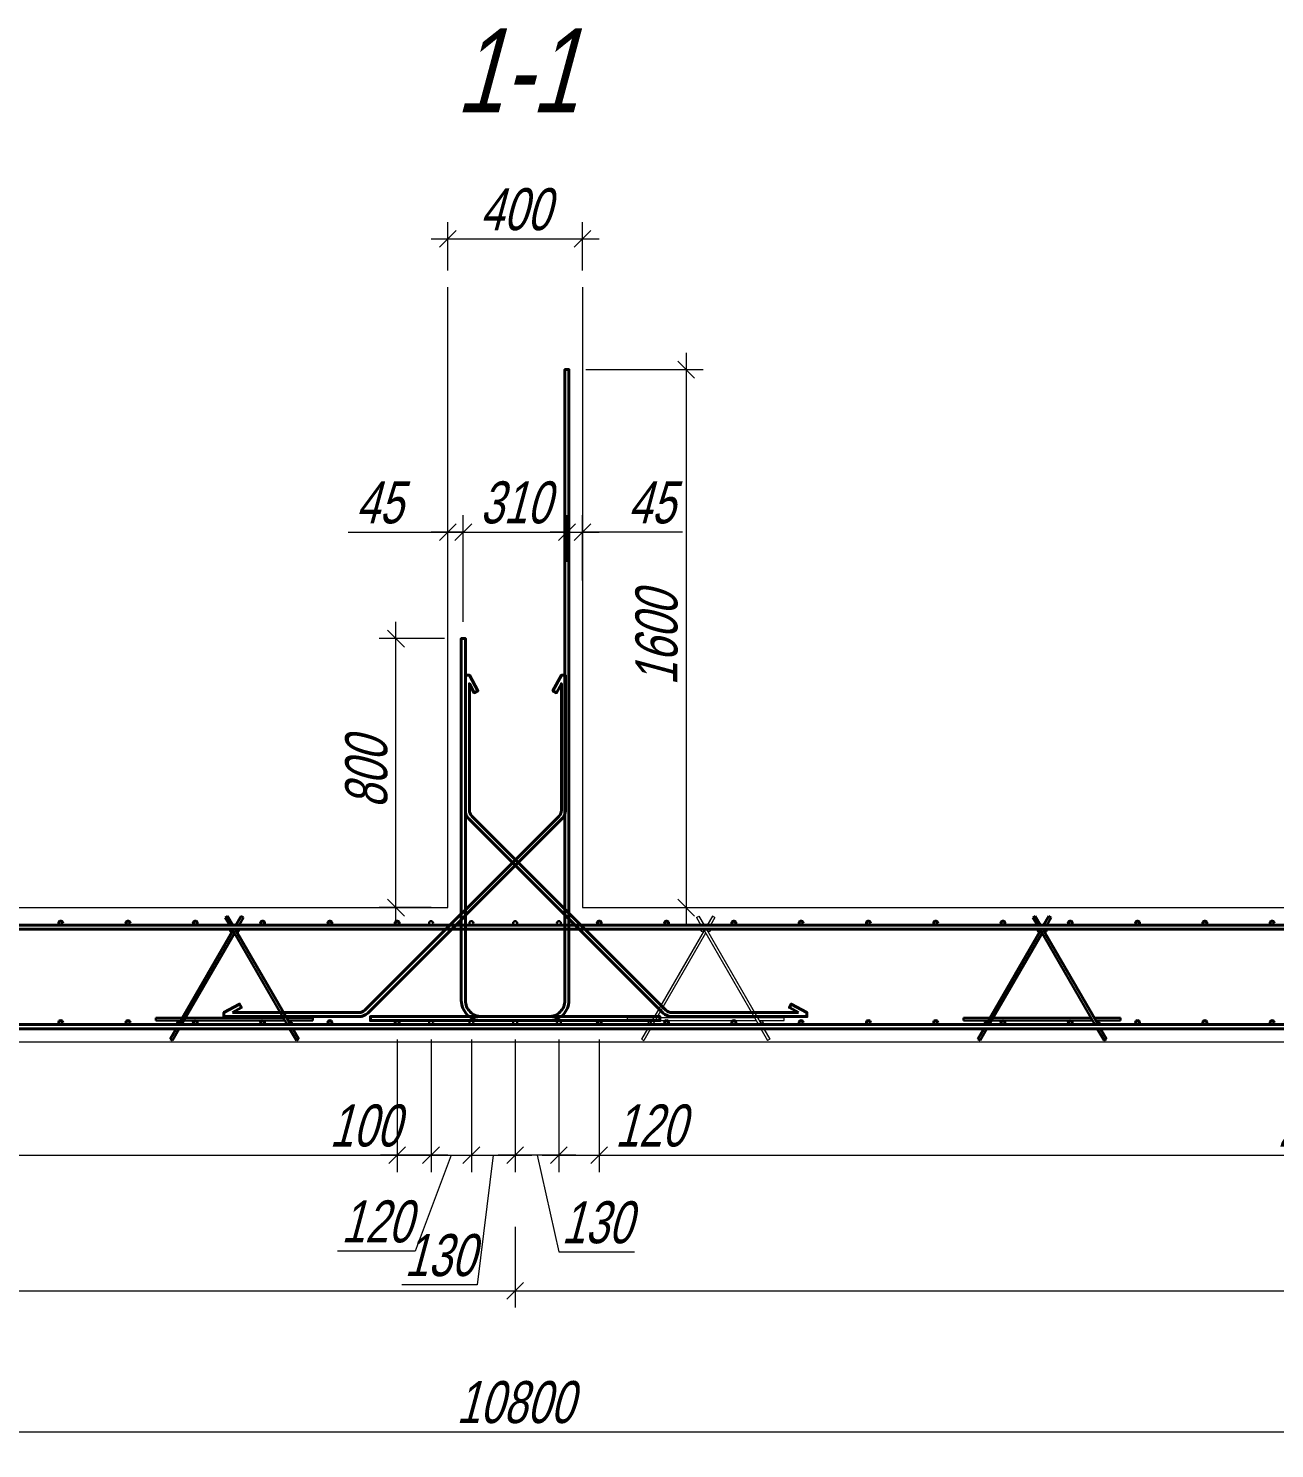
# Model space of a CAD drawing. Header units: millimetres. Extents: x 5929542 to 6152618, y 10240044 to 10382466.
# Drawn here: x 6063824 to 6067528, y 10258289 to 10262513 of the extents above; entities that cross this region are included whole.
import ezdxf

# ---------------------------------------------------------------- set-up
doc = ezdxf.new("R2010")
doc.units = ezdxf.units.MM
doc.header["$PDMODE"] = 35
doc.layers.get('Defpoints').update_dxf_attribs({"color": 253})
doc.layers.add('Standard', color=7, linetype='Continuous')
for name, color, linetype, lineweight in [('арматура', 7, 'Continuous', 40), ('Основная', 7, 'Continuous', 30), ('Построения', 7, 'Continuous', 13), ('Размеры', 172, 'Continuous', 13), ('Текст', 134, 'Continuous', 13)]:
    doc.layers.add(name, color=color, linetype=linetype, lineweight=lineweight)
doc.styles.add('GOST 2.304', font='mipgost.ttf', dxfattribs={"width": 0.75, "oblique": 15})
doc.dimstyles.new('SPDS', dxfattribs={"dimtxt": 2.5, "dimasz": 1, "dimexe": 1, "dimexo": 1, "dimgap": 0.5, "dimtad": 1, "dimdec": 0, "dimrnd": 0.001, "dimtxsty": 'GOST 2.304', "dimblk": 'OBLIQUE', "dimcen": 2.5, "dimdle": 1, "dimclrd": 256, "dimclre": 256, "dimclrt": 256, "dimadec": 0, "dimazin": 2, "dimtfac": 0.75, "dimtdec": 0, "dimtmove": 1, "dimatfit": 3, "dimfxl": 1, "dimtolj": 1, "dimlwd": -1, "dimlwe": -1, "dimarcsym": 0})

# ---------------------------------------------------------------- blocks, each defined once
blk = doc.blocks.new('*U388')
at = {"layer": 'арматура', "ltscale": 100}
for centre in [(0, 150.5), (0, -145.5)]:
    blk.add_circle(centre, 6, dxfattribs=at)
blk = doc.blocks.new('*U389')
at = {"layer": 'Основная', "color": 0, "linetype": 'ByBlock', "lineweight": -2, "transparency": 16777216}
for p in [(0, 0), (200, 0), (400, 0), (600, 0), (800, 0), (1000, 0), (1200, 0), (1400, 0), (1600, 0), (1800, 0), (2000, 0), (2200, 0), (2400, 0), (2600, 0), (2800, 0), (3000, 0), (3200, 0), (3400, 0), (3600, 0), (3800, 0), (4000, 0), (4200, 0), (4400, 0), (4600, 0), (4800, 0)]:
    blk.add_blockref('*U388', p, dxfattribs=at)
blk = doc.blocks.new('*U390')
at = {"layer": 'арматура', "ltscale": 100}
for centre in [(0, 150.5), (0, -145.5)]:
    blk.add_circle(centre, 6, dxfattribs=at)
blk = doc.blocks.new('*U391')
at = {"layer": 'Основная', "color": 0, "linetype": 'ByBlock', "lineweight": -2, "transparency": 16777216}
for p in [(0, 0), (200, 0), (400, 0), (600, 0), (800, 0), (1000, 0), (1200, 0), (1400, 0), (1600, 0), (1800, 0), (2000, 0), (2200, 0), (2400, 0), (2600, 0), (2800, 0), (3000, 0), (3200, 0), (3400, 0), (3600, 0), (3800, 0), (4000, 0), (4200, 0), (4400, 0), (4600, 0), (4800, 0)]:
    blk.add_blockref('*U390', p, dxfattribs=at)
blk = doc.blocks.new('_Oblique')
at = {"color": 0, "linetype": 'ByBlock', "lineweight": -2}
blk.add_line((-0.5, -0.5), (0.5, 0.5), dxfattribs=at)
blk = doc.blocks.new('*D396')
at = {"layer": 'Defpoints', "color": 0, "ltscale": 100, "transparency": 16777216}
for p in [(6060119.7, 10259556.3), (6064919.7, 10259556.3), (6064919.7, 10259162)]:
    blk.add_point(p, dxfattribs=at)
at = {"layer": 'Размеры', "ltscale": 100, "transparency": 16777216}
for p, q in [((6060119.7, 10259506.3), (6060119.7, 10259112)), ((6064919.7, 10259506.3), (6064919.7, 10259112)), ((6060069.7, 10259162), (6064969.7, 10259162))]:
    blk.add_line(p, q, dxfattribs=at)
at = {"layer": 'Размеры', "ltscale": 100, "transparency": 16777216, "xscale": 50.00000000000001, "yscale": 50.00000000000001, "zscale": 50.00000000000001, "rotation": 180}
blk.add_blockref('_Oblique', (6060119.7, 10259162), dxfattribs=at)
at = {"layer": 'Размеры', "ltscale": 100, "transparency": 16777216, "xscale": 50.00000000000001, "yscale": 50.00000000000001, "zscale": 50.00000000000001}
blk.add_blockref('_Oblique', (6064919.7, 10259162), dxfattribs=at)
at = {"layer": 'Размеры', "ltscale": 100, "transparency": 16777216, "insert": (6062519.7, 10259249.5), "char_height": 125, "attachment_point": 5, "style": 'GOST 2.304'}
blk.add_mtext('\\A1;200х24=4800', dxfattribs=at)
blk = doc.blocks.new('*D397')
at = {"layer": 'Defpoints', "color": 0, "ltscale": 100, "transparency": 16777216}
for p in [(6065020.4, 10259556.3), (6065140.4, 10259556.3), (6065140.4, 10259162)]:
    blk.add_point(p, dxfattribs=at)
at = {"layer": 'Размеры', "ltscale": 100, "transparency": 16777216}
for p, q in [((6065020.4, 10259506.3), (6065020.4, 10259112)), ((6065140.4, 10259506.3), (6065140.4, 10259112)), ((6064970.4, 10259162), (6065190.4, 10259162)), ((6065080.4, 10259162), (6064973.5, 10258876.7)), ((6064973.5, 10258876.7), (6064742.7, 10258876.7))]:
    blk.add_line(p, q, dxfattribs=at)
at = {"layer": 'Размеры', "ltscale": 100, "transparency": 16777216, "xscale": 50.00000000000001, "yscale": 50.00000000000001, "zscale": 50.00000000000001, "rotation": 180}
blk.add_blockref('_Oblique', (6065020.4, 10259162), dxfattribs=at)
at = {"layer": 'Размеры', "ltscale": 100, "transparency": 16777216, "xscale": 50.00000000000001, "yscale": 50.00000000000001, "zscale": 50.00000000000001}
blk.add_blockref('_Oblique', (6065140.4, 10259162), dxfattribs=at)
at = {"layer": 'Размеры', "ltscale": 100, "transparency": 16777216, "insert": (6064858.1, 10258964.2), "char_height": 125, "attachment_point": 5, "style": 'GOST 2.304'}
blk.add_mtext('\\A1;120', dxfattribs=at)
blk = doc.blocks.new('*D398')
at = {"layer": 'Defpoints', "color": 0, "ltscale": 100, "transparency": 16777216}
for p in [(6064919.7, 10259400), (6065020.4, 10259400), (6064919.7, 10259162)]:
    blk.add_point(p, dxfattribs=at)
at = {"layer": 'Размеры', "ltscale": 100, "transparency": 16777216}
for p, q in [((6064919.7, 10259350), (6064919.7, 10259112)), ((6065020.4, 10259350), (6065020.4, 10259112)), ((6065070.4, 10259162), (6064869.7, 10259162))]:
    blk.add_line(p, q, dxfattribs=at)
at = {"layer": 'Размеры', "ltscale": 100, "transparency": 16777216, "xscale": 50.00000000000001, "yscale": 50.00000000000001, "zscale": 50.00000000000001, "rotation": 180}
blk.add_blockref('_Oblique', (6064919.7, 10259162), dxfattribs=at)
at = {"layer": 'Размеры', "ltscale": 100, "transparency": 16777216, "xscale": 50.00000000000001, "yscale": 50.00000000000001, "zscale": 50.00000000000001}
blk.add_blockref('_Oblique', (6065020.4, 10259162), dxfattribs=at)
at = {"layer": 'Размеры', "ltscale": 100, "transparency": 16777216, "insert": (6064823.2, 10259249.5), "char_height": 125, "attachment_point": 5, "style": 'GOST 2.304'}
blk.add_mtext('\\A1;100', dxfattribs=at)
blk = doc.blocks.new('*D399')
at = {"layer": 'Defpoints', "color": 0, "ltscale": 50, "transparency": 16777216}
for p in [(6065140.4, 10259556.3), (6065270.4, 10259556.3), (6065270.4, 10259162)]:
    blk.add_point(p, dxfattribs=at)
at = {"layer": 'Размеры', "ltscale": 50, "transparency": 16777216}
for p, q in [((6065140.4, 10259506.3), (6065140.4, 10259112)), ((6065270.4, 10259506.3), (6065270.4, 10259112)), ((6065090.4, 10259162), (6065320.4, 10259162)), ((6065205.4, 10259162), (6065158, 10258776.6)), ((6065158, 10258776.6), (6064933.8, 10258776.6))]:
    blk.add_line(p, q, dxfattribs=at)
at = {"layer": 'Размеры', "ltscale": 50, "transparency": 16777216, "xscale": 50.00000000000001, "yscale": 50.00000000000001, "zscale": 50.00000000000001, "rotation": 180}
blk.add_blockref('_Oblique', (6065140.4, 10259162), dxfattribs=at)
at = {"layer": 'Размеры', "ltscale": 50, "transparency": 16777216, "xscale": 50.00000000000001, "yscale": 50.00000000000001, "zscale": 50.00000000000001}
blk.add_blockref('_Oblique', (6065270.4, 10259162), dxfattribs=at)
at = {"layer": 'Размеры', "ltscale": 50, "transparency": 16777216, "insert": (6065045.9, 10258864.1), "char_height": 125, "attachment_point": 5, "style": 'GOST 2.304'}
blk.add_mtext('\\A1;130', dxfattribs=at)
blk = doc.blocks.new('*D400')
at = {"layer": 'Defpoints', "color": 0, "ltscale": 50, "transparency": 16777216}
for p in [(6065270.4, 10259556.3), (6065400.4, 10259556.3), (6065270.4, 10259162)]:
    blk.add_point(p, dxfattribs=at)
at = {"layer": 'Размеры', "ltscale": 50, "transparency": 16777216}
for p, q in [((6065270.4, 10259506.3), (6065270.4, 10259112)), ((6065400.4, 10259506.3), (6065400.4, 10259112)), ((6065450.4, 10259162), (6065220.4, 10259162)), ((6065335.4, 10259162), (6065400.6, 10258874.2)), ((6065400.6, 10258874.2), (6065624.8, 10258874.2))]:
    blk.add_line(p, q, dxfattribs=at)
at = {"layer": 'Размеры', "ltscale": 50, "transparency": 16777216, "xscale": 50.00000000000001, "yscale": 50.00000000000001, "zscale": 50.00000000000001, "rotation": 180}
blk.add_blockref('_Oblique', (6065270.4, 10259162), dxfattribs=at)
at = {"layer": 'Размеры', "ltscale": 50, "transparency": 16777216, "xscale": 50.00000000000001, "yscale": 50.00000000000001, "zscale": 50.00000000000001}
blk.add_blockref('_Oblique', (6065400.4, 10259162), dxfattribs=at)
at = {"layer": 'Размеры', "ltscale": 50, "transparency": 16777216, "insert": (6065512.7, 10258961.7), "char_height": 125, "attachment_point": 5, "style": 'GOST 2.304'}
blk.add_mtext('\\A1;130', dxfattribs=at)
blk = doc.blocks.new('*D401')
at = {"layer": 'Defpoints', "color": 0, "ltscale": 50, "transparency": 16777216}
for p in [(6065400.4, 10259556.3), (6065520.4, 10259556.3), (6065520.4, 10259162)]:
    blk.add_point(p, dxfattribs=at)
at = {"layer": 'Размеры', "ltscale": 50, "transparency": 16777216}
for p, q in [((6065400.4, 10259506.3), (6065400.4, 10259112)), ((6065520.4, 10259506.3), (6065520.4, 10259112)), ((6065350.4, 10259162), (6065570.4, 10259162))]:
    blk.add_line(p, q, dxfattribs=at)
at = {"layer": 'Размеры', "ltscale": 50, "transparency": 16777216, "xscale": 50.00000000000001, "yscale": 50.00000000000001, "zscale": 50.00000000000001, "rotation": 180}
blk.add_blockref('_Oblique', (6065400.4, 10259162), dxfattribs=at)
at = {"layer": 'Размеры', "ltscale": 50, "transparency": 16777216, "xscale": 50.00000000000001, "yscale": 50.00000000000001, "zscale": 50.00000000000001}
blk.add_blockref('_Oblique', (6065520.4, 10259162), dxfattribs=at)
at = {"layer": 'Размеры', "ltscale": 50, "transparency": 16777216, "insert": (6065671.8, 10259249.5), "char_height": 125, "attachment_point": 5, "style": 'GOST 2.304'}
blk.add_mtext('\\A1;120', dxfattribs=at)
blk = doc.blocks.new('*D402')
at = {"layer": 'Defpoints', "color": 0, "ltscale": 50, "transparency": 16777216}
for p in [(6065520.4, 10259556.3), (6070320.4, 10259556.3), (6070320.4, 10259162)]:
    blk.add_point(p, dxfattribs=at)
at = {"layer": 'Размеры', "ltscale": 50, "transparency": 16777216}
for p, q in [((6065520.4, 10259506.3), (6065520.4, 10259112)), ((6070320.4, 10259506.3), (6070320.4, 10259112)), ((6065470.4, 10259162), (6070370.4, 10259162))]:
    blk.add_line(p, q, dxfattribs=at)
at = {"layer": 'Размеры', "ltscale": 50, "transparency": 16777216, "xscale": 50.00000000000001, "yscale": 50.00000000000001, "zscale": 50.00000000000001, "rotation": 180}
blk.add_blockref('_Oblique', (6065520.4, 10259162), dxfattribs=at)
at = {"layer": 'Размеры', "ltscale": 50, "transparency": 16777216, "xscale": 50.00000000000001, "yscale": 50.00000000000001, "zscale": 50.00000000000001}
blk.add_blockref('_Oblique', (6070320.4, 10259162), dxfattribs=at)
at = {"layer": 'Размеры', "ltscale": 50, "transparency": 16777216, "insert": (6067920.4, 10259249.5), "char_height": 125, "attachment_point": 5, "style": 'GOST 2.304'}
blk.add_mtext('\\A1;200х24=4800\\P', dxfattribs=at)
blk = doc.blocks.new('фывфывы')
at = {"layer": 'Standard', "color": 7, "linetype": 'Continuous', "lineweight": 30}
for p, q in [((6061793.2, 10259864.3), (6061800.1, 10259868.3)), ((6061793.2, 10259864.3), (6061806.4, 10259841.3)), ((6061800.1, 10259868.3), (6061815.7, 10259841.3)), ((6061840.5, 10259868.3), (6061824.9, 10259841.3)), ((6061847.4, 10259864.3), (6061834.1, 10259841.3)), ((6061847.4, 10259864.3), (6061840.5, 10259868.3)), ((6061815.7, 10259825.3), (6061654, 10259545.3)), ((6061820.3, 10259817.3), (6061663.3, 10259545.3)), ((6061815.7, 10259825.3), (6061739.5, 10259693.3)), ((6061820.3, 10259817.3), (6061748.7, 10259693.3)), ((6061813.4, 10259829.3), (6061977.3, 10259545.3)), ((6061822.6, 10259829.3), (6061986.6, 10259545.3)), ((6061827.2, 10259829.3), (6061824.9, 10259825.3)), ((6061586.8, 10259565.3), (6061586.8, 10259557.3)), ((6061665.6, 10259565.3), (6061586.8, 10259565.3)), ((6061586.8, 10259557.3), (6061660.9, 10259557.3)), ((6061670.2, 10259557.3), (6061970.4, 10259557.3)), ((6061965.8, 10259565.3), (6061674.8, 10259565.3)), ((6062053.8, 10259565.3), (6061975, 10259565.3)), ((6061979.6, 10259557.3), (6062053.8, 10259557.3)), ((6062053.8, 10259557.3), (6062053.8, 10259565.3)), ((6061647.1, 10259533.3), (6061629.2, 10259502.3)), ((6061656.3, 10259533.3), (6061636.1, 10259498.3)), ((6061984.3, 10259533.3), (6062004.5, 10259498.3)), ((6061993.5, 10259533.3), (6062011.4, 10259502.3)), ((6061629.2, 10259502.3), (6061636.1, 10259498.3)), ((6062011.4, 10259502.3), (6062004.5, 10259498.3))]:
    blk.add_line(p, q, dxfattribs=at)
for centre in [(6061811.1, 10259825.3), (6061829.5, 10259825.3), (6061653.7, 10259553.3), (6061986.8, 10259553.3)]:
    blk.add_circle(centre, 4, dxfattribs=at)
blk = doc.blocks.new('ваваав')
at = {"layer": 'Построения', "color": 7, "linetype": 'Continuous'}
for p, q in [((6061408.9, 10259864.3), (6061415.8, 10259868.3)), ((6061408.9, 10259864.3), (6061422.1, 10259841.3)), ((6061415.8, 10259868.3), (6061431.4, 10259841.3)), ((6061456.2, 10259868.3), (6061440.6, 10259841.3)), ((6061463.1, 10259864.3), (6061449.9, 10259841.3)), ((6061463.1, 10259864.3), (6061456.2, 10259868.3)), ((6061431.4, 10259825.3), (6061269.7, 10259545.3)), ((6061436, 10259817.3), (6061279, 10259545.3)), ((6061431.4, 10259825.3), (6061355.2, 10259693.3)), ((6061436, 10259817.3), (6061364.4, 10259693.3)), ((6061429.1, 10259829.3), (6061593, 10259545.3)), ((6061438.3, 10259829.3), (6061602.3, 10259545.3)), ((6061442.9, 10259829.3), (6061440.6, 10259825.3)), ((6061202.5, 10259565.3), (6061202.5, 10259557.3)), ((6061281.3, 10259565.3), (6061202.5, 10259565.3)), ((6061202.5, 10259557.3), (6061276.6, 10259557.3)), ((6061285.9, 10259557.3), (6061586.1, 10259557.3)), ((6061581.5, 10259565.3), (6061290.5, 10259565.3)), ((6061669.5, 10259565.3), (6061590.7, 10259565.3)), ((6061595.3, 10259557.3), (6061669.5, 10259557.3)), ((6061669.5, 10259557.3), (6061669.5, 10259565.3)), ((6061262.8, 10259533.3), (6061244.9, 10259502.3)), ((6061272, 10259533.3), (6061251.8, 10259498.3)), ((6061600, 10259533.3), (6061620.2, 10259498.3)), ((6061609.2, 10259533.3), (6061627.1, 10259502.3)), ((6061244.9, 10259502.3), (6061251.8, 10259498.3)), ((6061627.1, 10259502.3), (6061620.2, 10259498.3))]:
    blk.add_line(p, q, dxfattribs=at)
for centre in [(6061426.8, 10259825.3), (6061445.2, 10259825.3), (6061269.5, 10259553.3), (6061602.6, 10259553.3)]:
    blk.add_circle(centre, 4, dxfattribs=at)
blk = doc.blocks.new('*D410')
at = {"layer": 'Defpoints', "color": 0, "ltscale": 100, "transparency": 16777216}
for p in [(6059869.7, 10258559), (6070670.4, 10258559), (6070670.4, 10258339.4)]:
    blk.add_point(p, dxfattribs=at)
at = {"layer": 'Размеры', "ltscale": 100, "transparency": 16777216}
for p, q in [((6059869.7, 10258509), (6059869.7, 10258289.4)), ((6070670.4, 10258509), (6070670.4, 10258289.4)), ((6059819.7, 10258339.4), (6070720.4, 10258339.4))]:
    blk.add_line(p, q, dxfattribs=at)
at = {"layer": 'Размеры', "ltscale": 100, "transparency": 16777216, "xscale": 50.00000000000001, "yscale": 50.00000000000001, "zscale": 50.00000000000001, "rotation": 180}
blk.add_blockref('_Oblique', (6059869.7, 10258339.4), dxfattribs=at)
at = {"layer": 'Размеры', "ltscale": 100, "transparency": 16777216, "xscale": 50.00000000000001, "yscale": 50.00000000000001, "zscale": 50.00000000000001}
blk.add_blockref('_Oblique', (6070670.4, 10258339.4), dxfattribs=at)
at = {"layer": 'Размеры', "ltscale": 100, "transparency": 16777216, "insert": (6065270.1, 10258426.9), "char_height": 125, "attachment_point": 5, "style": 'GOST 2.304'}
blk.add_mtext('\\A1;10800', dxfattribs=at)
blk = doc.blocks.new('*D411')
at = {"layer": 'Defpoints', "color": 0, "ltscale": 100, "transparency": 16777216}
for p in [(6059869.7, 10258883.3), (6065270.4, 10258883.3), (6065270.4, 10258758.7)]:
    blk.add_point(p, dxfattribs=at)
at = {"layer": 'Размеры', "ltscale": 100, "transparency": 16777216}
for p, q in [((6059869.7, 10258833.3), (6059869.7, 10258708.7)), ((6065270.4, 10258833.3), (6065270.4, 10258708.7)), ((6059819.7, 10258758.7), (6065320.4, 10258758.7))]:
    blk.add_line(p, q, dxfattribs=at)
at = {"layer": 'Размеры', "ltscale": 100, "transparency": 16777216, "xscale": 50.00000000000001, "yscale": 50.00000000000001, "zscale": 50.00000000000001, "rotation": 180}
blk.add_blockref('_Oblique', (6059869.7, 10258758.7), dxfattribs=at)
at = {"layer": 'Размеры', "ltscale": 100, "transparency": 16777216, "xscale": 50.00000000000001, "yscale": 50.00000000000001, "zscale": 50.00000000000001}
blk.add_blockref('_Oblique', (6065270.4, 10258758.7), dxfattribs=at)
at = {"layer": 'Размеры', "ltscale": 100, "transparency": 16777216, "insert": (6062570.1, 10258846.2), "char_height": 125, "attachment_point": 5, "style": 'GOST 2.304'}
blk.add_mtext('\\A1;5400', dxfattribs=at)
blk = doc.blocks.new('*D412')
at = {"layer": 'Defpoints', "color": 0, "ltscale": 100, "transparency": 16777216}
for p in [(6065270.4, 10258998.7), (6070670.9, 10258981.5), (6070670.9, 10258758.7)]:
    blk.add_point(p, dxfattribs=at)
at = {"layer": 'Размеры', "ltscale": 100, "transparency": 16777216}
for p, q in [((6065270.4, 10258948.7), (6065270.4, 10258708.7)), ((6070670.9, 10258931.5), (6070670.9, 10258708.7)), ((6065220.4, 10258758.7), (6070720.9, 10258758.7))]:
    blk.add_line(p, q, dxfattribs=at)
at = {"layer": 'Размеры', "ltscale": 100, "transparency": 16777216, "xscale": 50.00000000000001, "yscale": 50.00000000000001, "zscale": 50.00000000000001, "rotation": 180}
blk.add_blockref('_Oblique', (6065270.4, 10258758.7), dxfattribs=at)
at = {"layer": 'Размеры', "ltscale": 100, "transparency": 16777216, "xscale": 50.00000000000001, "yscale": 50.00000000000001, "zscale": 50.00000000000001}
blk.add_blockref('_Oblique', (6070670.9, 10258758.7), dxfattribs=at)
at = {"layer": 'Размеры', "ltscale": 100, "transparency": 16777216, "insert": (6067970.6, 10258846.2), "char_height": 125, "attachment_point": 5, "style": 'GOST 2.304'}
blk.add_mtext('\\A1;5400', dxfattribs=at)
blk = doc.blocks.new('*D420')
at = {"layer": 'Defpoints', "color": 0, "ltscale": 100, "transparency": 16777216}
for p in [(6065070.4, 10261015.2), (6065070.4, 10260714.5), (6065116.4, 10260698.3)]:
    blk.add_point(p, dxfattribs=at)
at = {"layer": 'Размеры', "ltscale": 100, "transparency": 16777216}
for p, q in [((6065070.4, 10260764.5), (6065070.4, 10261065.2)), ((6065116.4, 10260748.3), (6065116.4, 10261065.2)), ((6064774.4, 10261015.2), (6065070.4, 10261015.2)), ((6065070.4, 10261015.2), (6065020.4, 10261015.2)), ((6065116.4, 10261015.2), (6065070.4, 10261015.2)), ((6065116.4, 10261015.2), (6065070.4, 10261015.2)), ((6065116.4, 10261015.2), (6065166.4, 10261015.2))]:
    blk.add_line(p, q, dxfattribs=at)
at = {"layer": 'Размеры', "ltscale": 100, "transparency": 16777216, "xscale": 50.00000000000001, "yscale": 50.00000000000001, "zscale": 50.00000000000001}
blk.add_blockref('_Oblique', (6065070.4, 10261015.2), dxfattribs=at)
at = {"layer": 'Размеры', "ltscale": 100, "transparency": 16777216, "xscale": 50.00000000000001, "yscale": 50.00000000000001, "zscale": 50.00000000000001, "rotation": 180}
blk.add_blockref('_Oblique', (6065116.4, 10261015.2), dxfattribs=at)
at = {"layer": 'Размеры', "ltscale": 100, "transparency": 16777216, "insert": (6064866.4, 10261102.7), "char_height": 125, "attachment_point": 5, "style": 'GOST 2.304'}
blk.add_mtext('\\A1;45', dxfattribs=at)
blk = doc.blocks.new('*D418')
at = {"layer": 'Defpoints', "color": 0, "ltscale": 100, "transparency": 16777216}
for p in [(6065424.4, 10261015.2), (6065424.4, 10260876.3), (6065116.4, 10260698.3)]:
    blk.add_point(p, dxfattribs=at)
at = {"layer": 'Размеры', "ltscale": 100, "transparency": 16777216}
for p, q in [((6065116.4, 10260748.3), (6065116.4, 10261065.2)), ((6065424.4, 10260926.3), (6065424.4, 10261065.2)), ((6065066.4, 10261015.2), (6065474.4, 10261015.2))]:
    blk.add_line(p, q, dxfattribs=at)
at = {"layer": 'Размеры', "ltscale": 100, "transparency": 16777216, "xscale": 50.00000000000001, "yscale": 50.00000000000001, "zscale": 50.00000000000001, "rotation": 180}
blk.add_blockref('_Oblique', (6065116.4, 10261015.2), dxfattribs=at)
at = {"layer": 'Размеры', "ltscale": 100, "transparency": 16777216, "xscale": 50.00000000000001, "yscale": 50.00000000000001, "zscale": 50.00000000000001}
blk.add_blockref('_Oblique', (6065424.4, 10261015.2), dxfattribs=at)
at = {"layer": 'Размеры', "ltscale": 100, "transparency": 16777216, "insert": (6065270.4, 10261102.7), "char_height": 125, "attachment_point": 5, "style": 'GOST 2.304'}
blk.add_mtext('\\A1;310', dxfattribs=at)
blk = doc.blocks.new('*D419')
at = {"layer": 'Defpoints', "color": 0, "ltscale": 100, "transparency": 16777216}
for p in [(6065470.4, 10261015.2), (6065424.4, 10260926.3), (6065470.4, 10260820.8)]:
    blk.add_point(p, dxfattribs=at)
at = {"layer": 'Размеры', "ltscale": 100, "transparency": 16777216}
for p, q in [((6065424.4, 10260976.3), (6065424.4, 10261065.2)), ((6065470.4, 10260870.8), (6065470.4, 10261065.2)), ((6065424.4, 10261015.2), (6065374.4, 10261015.2)), ((6065424.4, 10261015.2), (6065470.4, 10261015.2)), ((6065424.4, 10261015.2), (6065470.4, 10261015.2)), ((6065470.4, 10261015.2), (6065520.4, 10261015.2)), ((6065767.4, 10261015.2), (6065470.4, 10261015.2))]:
    blk.add_line(p, q, dxfattribs=at)
at = {"layer": 'Размеры', "ltscale": 100, "transparency": 16777216, "xscale": 50.00000000000001, "yscale": 50.00000000000001, "zscale": 50.00000000000001}
blk.add_blockref('_Oblique', (6065424.4, 10261015.2), dxfattribs=at)
at = {"layer": 'Размеры', "ltscale": 100, "transparency": 16777216, "xscale": 50.00000000000001, "yscale": 50.00000000000001, "zscale": 50.00000000000001, "rotation": 180}
blk.add_blockref('_Oblique', (6065470.4, 10261015.2), dxfattribs=at)
at = {"layer": 'Размеры', "ltscale": 100, "transparency": 16777216, "insert": (6065675.4, 10261102.7), "char_height": 125, "attachment_point": 5, "style": 'GOST 2.304'}
blk.add_mtext('\\A1;45', dxfattribs=at)
blk = doc.blocks.new('*D425')
at = {"layer": 'Defpoints', "color": 0, "ltscale": 100, "transparency": 16777216}
for p in [(6065470.4, 10261887.2), (6065070.4, 10261743.3), (6065470.4, 10261743.3)]:
    blk.add_point(p, dxfattribs=at)
at = {"layer": 'Размеры', "ltscale": 100, "transparency": 16777216}
for p, q in [((6065070.4, 10261793.3), (6065070.4, 10261937.2)), ((6065470.4, 10261793.3), (6065470.4, 10261937.2)), ((6065020.4, 10261887.2), (6065520.4, 10261887.2))]:
    blk.add_line(p, q, dxfattribs=at)
at = {"layer": 'Размеры', "ltscale": 100, "transparency": 16777216, "xscale": 50.00000000000001, "yscale": 50.00000000000001, "zscale": 50.00000000000001, "rotation": 180}
blk.add_blockref('_Oblique', (6065070.4, 10261887.2), dxfattribs=at)
at = {"layer": 'Размеры', "ltscale": 100, "transparency": 16777216, "xscale": 50.00000000000001, "yscale": 50.00000000000001, "zscale": 50.00000000000001}
blk.add_blockref('_Oblique', (6065470.4, 10261887.2), dxfattribs=at)
at = {"layer": 'Размеры', "ltscale": 100, "transparency": 16777216, "insert": (6065270.4, 10261974.7), "char_height": 125, "attachment_point": 5, "style": 'GOST 2.304'}
blk.add_mtext('\\A1;400', dxfattribs=at)
blk = doc.blocks.new('*D430')
at = {"layer": 'Defpoints', "color": 0, "ltscale": 100, "transparency": 16777216}
for p in [(6064916.1, 10260698.3), (6065110.4, 10260698.3), (6065070.4, 10259898.3)]:
    blk.add_point(p, dxfattribs=at)
at = {"layer": 'Размеры', "ltscale": 100, "transparency": 16777216}
for p, q in [((6064916.1, 10259848.3), (6064916.1, 10260748.3)), ((6065060.4, 10260698.3), (6064866.1, 10260698.3)), ((6065020.4, 10259898.3), (6064866.1, 10259898.3))]:
    blk.add_line(p, q, dxfattribs=at)
at = {"layer": 'Размеры', "ltscale": 100, "transparency": 16777216, "xscale": 50.00000000000001, "yscale": 50.00000000000001, "zscale": 50.00000000000001}
for p, rotation in [((6064916.1, 10260698.3), 90), ((6064916.1, 10259898.3), 270)]:
    blk.add_blockref('_Oblique', p, dxfattribs=dict(at, rotation=rotation))
at = {"layer": 'Размеры', "ltscale": 100, "transparency": 16777216, "insert": (6064828.6, 10260298.3), "char_height": 125, "attachment_point": 5, "rotation": 90, "style": 'GOST 2.304'}
blk.add_mtext('\\A1;800', dxfattribs=at)
blk = doc.blocks.new('*D431')
at = {"layer": 'Defpoints', "color": 0, "ltscale": 100, "transparency": 16777216}
for p in [(6065430.4, 10261498.3), (6065470.4, 10259898.3), (6065778.8, 10259898.3)]:
    blk.add_point(p, dxfattribs=at)
at = {"layer": 'Размеры', "ltscale": 100, "transparency": 16777216}
for p, q in [((6065778.8, 10261548.3), (6065778.8, 10259848.3)), ((6065480.4, 10261498.3), (6065828.8, 10261498.3)), ((6065520.4, 10259898.3), (6065828.8, 10259898.3))]:
    blk.add_line(p, q, dxfattribs=at)
at = {"layer": 'Размеры', "ltscale": 100, "transparency": 16777216, "xscale": 50.00000000000001, "yscale": 50.00000000000001, "zscale": 50.00000000000001}
for p, rotation in [((6065778.8, 10261498.3), 90), ((6065778.8, 10259898.3), 270)]:
    blk.add_blockref('_Oblique', p, dxfattribs=dict(at, rotation=rotation))
at = {"layer": 'Размеры', "ltscale": 100, "transparency": 16777216, "insert": (6065691.3, 10260698.3), "char_height": 125, "attachment_point": 5, "rotation": 90, "style": 'GOST 2.304'}
blk.add_mtext('\\A1;1600', dxfattribs=at)

msp = doc.modelspace()

# ---------------------------------------------------------------- linework, layer by layer
at = {"layer": 'арматура', "color": 1, "ltscale": 100}
for points in [[(6065418.41076, 10259898.32768), (6065418.41076, 10261498.32768), (6065430.41076, 10261498.32768), (6065430.41076, 10259898.32768), (6065430.41076, 10259622.32768, -0.4142135624), (6065370.41076, 10259562.32768), (6064840.19168, 10259562.32768), (6064840.19168, 10259574.32768), (6065370.41076, 10259574.32768, 0.4142135624), (6065418.41076, 10259622.32768)], [(6065122.41076, 10259898.32768), (6065122.41076, 10260698.32768), (6065110.41076, 10260698.32768), (6065110.41076, 10259898.32768), (6065110.41076, 10259622.32768, 0.4142135624), (6065170.41076, 10259562.32768), (6065700.62984, 10259562.32768), (6065700.62984, 10259574.32768), (6065170.41076, 10259574.32768, -0.4142135624), (6065122.41076, 10259622.32768)]]:
    msp.add_lwpolyline(points, format="xyb", close=True, dxfattribs=at)
at = {"layer": 'арматура', "color": 5, "ltscale": 100}
for points in [[(6064429.96329, 10259586.32768), (6064806.76706, 10259586.32768, 0.1989123674), (6064823.73741, 10259593.3569), (6065401.0097, 10260170.62919, 0.1989123674), (6065408.03914, 10260187.59976), (6065408.03914, 10260564.40352), (6065393.47143, 10260537.42647), (6065382.91258, 10260543.12828), (6065408.03914, 10260589.65863), (6065420.03914, 10260589.65863), (6065420.03914, 10260187.59976, -0.1989123674), (6065409.49498, 10260162.14391), (6064832.2229, 10259584.87183, -0.1989123674), (6064806.76706, 10259574.32768), (6064404.70818, 10259574.32768), (6064404.70818, 10259586.32768), (6064451.23853, 10259611.45423), (6064456.94035, 10259600.89538), (6064429.96329, 10259586.32768)], [(6066112.48661, 10259586.32768), (6065735.68284, 10259586.32768, -0.1989123674), (6065718.71249, 10259593.3569), (6065141.4402, 10260170.62919, -0.1989123674), (6065134.41076, 10260187.59976), (6065134.41076, 10260564.40352), (6065148.97847, 10260537.42647), (6065159.53732, 10260543.12828), (6065134.41076, 10260589.65863), (6065122.41076, 10260589.65863), (6065122.41076, 10260187.59976, 0.1989123674), (6065132.95492, 10260162.14391), (6065710.227, 10259584.87183, 0.1989123674), (6065735.68284, 10259574.32768), (6066137.74171, 10259574.32768), (6066137.74171, 10259586.32768), (6066091.21137, 10259611.45423), (6066085.50955, 10259600.89538), (6066112.48661, 10259586.32768)]]:
    msp.add_lwpolyline(points, format="xyb", dxfattribs=at)
at = {"layer": 'арматура', "ltscale": 100}
for points in [[(6059694.70715, 10259846.32768), (6070847.03914, 10259846.32768)], [(6070847.03914, 10259834.32768), (6059694.70715, 10259834.32768)], [(6059694.70715, 10259550.32768), (6070847.03914, 10259550.32768)], [(6070847.03914, 10259538.32768), (6059694.70715, 10259538.32768)]]:
    msp.add_lwpolyline(points, dxfattribs=at)
at = {"layer": 'Основная', "ltscale": 100}
for centre in [(6064919.70715, 10259852.32768), (6065020.41076, 10259852.32768), (6065140.41076, 10259852.32768), (6065270.41076, 10259852.32768), (6065400.41076, 10259852.32768), (6064919.70715, 10259556.32768), (6065020.41076, 10259556.32768), (6065140.41076, 10259556.32768), (6065270.41076, 10259556.32768), (6065400.41076, 10259556.32768)]:
    msp.add_circle(centre, 6, dxfattribs=at)
at = {"layer": 'Построения', "ltscale": 100}
for points in [[(6065070.41076, 10259898.32768), (6065070.41076, 10261743.26232)], [(6065470.41076, 10261743.26232), (6065470.41076, 10259898.32768)], [(6070870.41076, 10259898.32768), (6070870.41076, 10259498.32768), (6059669.70715, 10259498.32768), (6059669.70715, 10259898.32768)], [(6060069.70715, 10259898.32768), (6065070.41076, 10259898.32768)], [(6065470.41076, 10259898.32768), (6070470.41076, 10259898.32768)]]:
    msp.add_lwpolyline(points, dxfattribs=at)

# ---------------------------------------------------------------- block references
at = {"layer": 'Основная'}
for name, p in [('*U389', (6060119.70715, 10259701.82768)), ('фывфывы', (2615.70446, 5)), ('*U391', (6065520.41076, 10259701.82768)), ('ваваав', (4400.70361, 5)), ('фывфывы', (5016.40807, 5))]:
    msp.add_blockref(name, p, dxfattribs=at)

# ---------------------------------------------------------------- texts
at = {"layer": 'Текст', "ltscale": 50, "style": 'GOST 2.304', "oblique": 15, "width": 0.75}
msp.add_text('1-1', height=250, dxfattribs=at).set_placement((6065094.37908, 10262263.25154))

# ---------------------------------------------------------------- dimensions: what is measured, and where the dimension line sits
at = {"layer": 'Размеры', "ltscale": 100}
for base, p1, p2, override, picture, middle in [((6065470.41076, 10261887.21341), (6065070.41076, 10261743.26232), (6065470.41076, 10261743.26232), {"dimscale": 50, "dimrnd": 5}, '*D425', (6065270.41076, 10261974.71341)), ((6065424.41076, 10261015.24593), (6065116.41076, 10260698.32768), (6065424.41076, 10260876.34326), {"dimscale": 50, "dimrnd": 5}, '*D418', (6065270.41076, 10261102.74593)), ((6070670.87314, 10258758.74999), (6065270.41076, 10258998.69559), (6070670.87314, 10258981.45929), {"dimscale": 50, "dimlfac": 1, "dimrnd": 5, "dimtxsty": 'GOST 2.304', "dimtolj": 1}, '*D412', (6067970.64195, 10258846.24999)), ((6065270.41076, 10258758.74999), (6059869.70715, 10258883.32016), (6065270.41076, 10258883.32016), {"dimscale": 50, "dimlfac": 1, "dimrnd": 5, "dimtxsty": 'GOST 2.304', "dimtolj": 1}, '*D411', (6062570.05896, 10258846.24999)), ((6070670.41076, 10258339.43925), (6059869.70715, 10258558.98067), (6070670.41076, 10258558.98067), {"dimscale": 50, "dimlfac": 1, "dimrnd": 5, "dimtxsty": 'GOST 2.304', "dimtolj": 1}, '*D410', (6065270.05896, 10258426.93925))]:
    dim = msp.add_linear_dim(base=base, p1=p1, p2=p2, dimstyle='SPDS', override=override, dxfattribs=at)
    dim.commit()
    dim.dimension.update_dxf_attribs({"geometry": picture, "text_midpoint": middle})
for base, p1, p2, picture, middle in [((6065778.79323, 10259898.32768), (6065430.41076, 10261498.32768), (6065470.41076, 10259898.32768), '*D431', (6065691.29323, 10260698.32768)), ((6064916.0941, 10260698.32768), (6065070.41076, 10259898.32768), (6065110.41076, 10260698.32768), '*D430', (6064828.5941, 10260298.32768))]:
    dim = msp.add_linear_dim(base=base, p1=p1, p2=p2, angle=90, dimstyle='SPDS', override={"dimscale": 50, "dimrnd": 5}, dxfattribs=at)
    dim.commit()
    dim.dimension.update_dxf_attribs({"geometry": picture, "text_midpoint": middle})
for base, p1, p2, picture, middle in [((6065070.41076, 10261015.24593), (6065116.41076, 10260698.32768), (6065070.41076, 10260714.46996), '*D420', (6064866.35371, 10260977.21343)), ((6065140.41076, 10259161.9852), (6065020.41076, 10259556.32768), (6065140.41076, 10259556.32768), '*D397', (6064948.51402, 10258876.70546)), ((6064919.70715, 10259161.9852), (6065020.41076, 10259400.01533), (6064919.70715, 10259400.01533), '*D398', (6064823.24138, 10259161.9852))]:
    dim = msp.add_linear_dim(base=base, p1=p1, p2=p2, dimstyle='SPDS', override={"dimscale": 50, "dimrnd": 5}, dxfattribs=at)
    dim.commit()
    dim.dimension.update_dxf_attribs({"geometry": picture, "text_midpoint": middle, "dimtype": 160})
dim = msp.add_linear_dim(base=(6065470.41076, 10261015.24593), p1=(6065424.41076, 10260926.34326), p2=(6065470.41076, 10260820.795), angle=180, dimstyle='SPDS', override={"dimscale": 50, "dimrnd": 5}, dxfattribs=at)
dim.commit()
dim.dimension.update_dxf_attribs({"geometry": '*D419', "text_midpoint": (6065675.39257, 10260977.21343), "dimtype": 160})
dim = msp.add_linear_dim(base=(6064919.70715, 10259161.9852), p1=(6060119.70715, 10259556.32768), p2=(6064919.70715, 10259556.32768), text='200х24=<>', dimstyle='SPDS', override={"dimscale": 50, "dimrnd": 5}, dxfattribs=at)
dim.commit()
dim.dimension.update_dxf_attribs({"geometry": '*D396', "text_midpoint": (6062519.70715, 10259249.4852)})
at = {"layer": 'Размеры', "ltscale": 50}
for base, p1, p2, override, picture, middle in [((6065270.41076, 10259161.9852), (6065140.41076, 10259556.32768), (6065270.41076, 10259556.32768), {"dimscale": 50, "dimlfac": 1, "dimrnd": 5, "dimtxsty": 'GOST 2.304', "dimtolj": 1}, '*D399', (6065132.95197, 10258776.60606)), ((6065520.41076, 10259161.9852), (6065400.41076, 10259556.32768), (6065520.41076, 10259556.32768), {"dimscale": 50, "dimrnd": 5}, '*D401', (6065671.75846, 10259161.9852))]:
    dim = msp.add_linear_dim(base=base, p1=p1, p2=p2, dimstyle='SPDS', override=override, dxfattribs=at)
    dim.commit()
    dim.dimension.update_dxf_attribs({"geometry": picture, "text_midpoint": middle, "dimtype": 160})
dim = msp.add_linear_dim(base=(6065270.41076, 10259161.9852), p1=(6065400.41076, 10259556.32768), p2=(6065270.41076, 10259556.32768), angle=180, dimstyle='SPDS', override={"dimscale": 50, "dimlfac": 1, "dimrnd": 5, "dimtxsty": 'GOST 2.304', "dimtolj": 1}, dxfattribs=at)
dim.commit()
dim.dimension.update_dxf_attribs({"geometry": '*D400', "text_midpoint": (6065425.64292, 10258874.24994), "dimtype": 160})
dim = msp.add_linear_dim(base=(6070320.41076, 10259161.9852), p1=(6065520.41076, 10259556.32768), p2=(6070320.41076, 10259556.32768), text='200х24=<>\\P', dimstyle='SPDS', override={"dimscale": 50, "dimrnd": 5}, dxfattribs=at)
dim.commit()
dim.dimension.update_dxf_attribs({"geometry": '*D402', "text_midpoint": (6067920.41076, 10259249.4852)})

doc.saveas('drawing.dxf')
